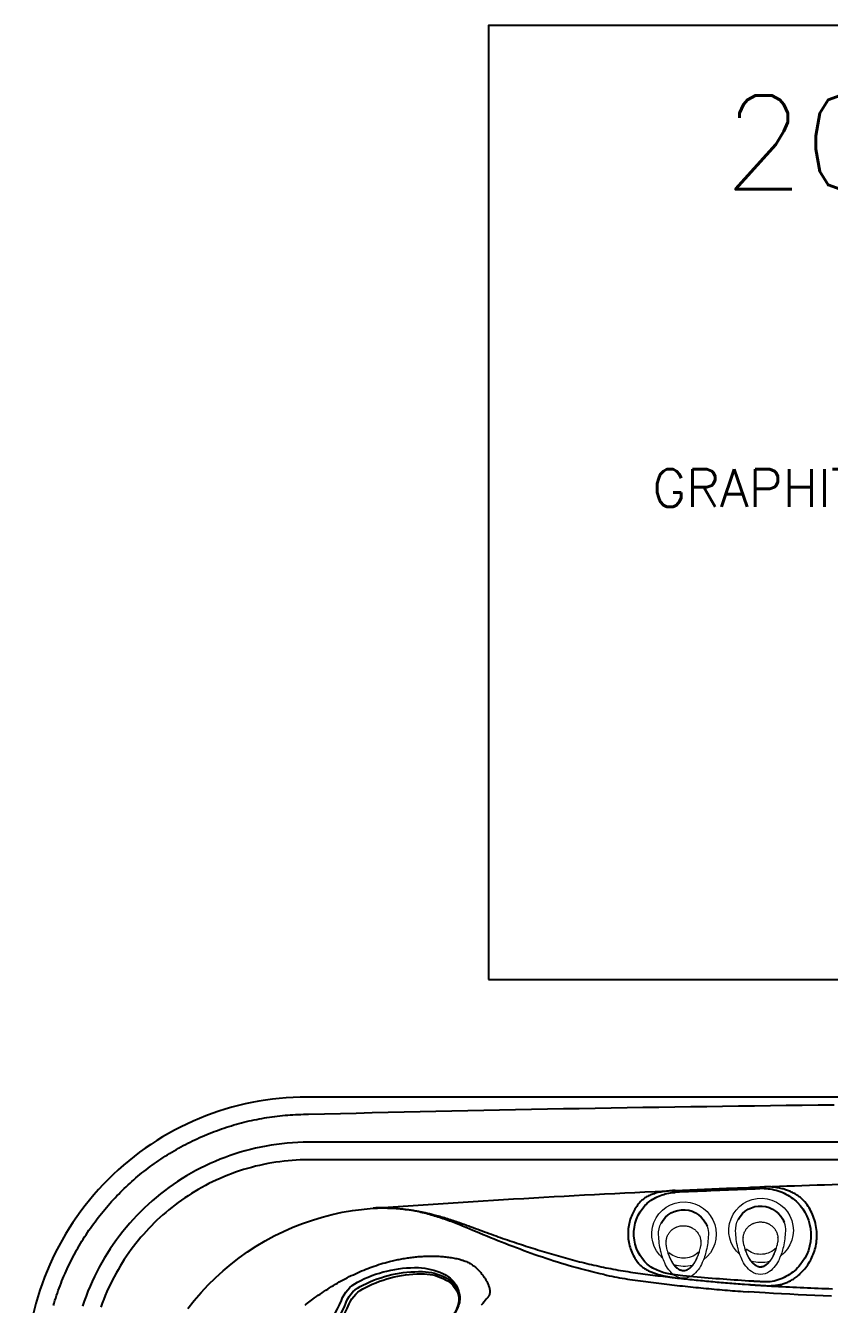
# Model space of a CAD drawing. Extents: x 403 to 503, y 484 to 637.
# Drawn here: x 403 to 437.3, y 582.9 to 637.4 of the extents above; entities that cross this region are included whole.
import ezdxf
from ezdxf.enums import TextEntityAlignment as Align

# ---------------------------------------------------------------- set-up
doc = ezdxf.new("R2010")
doc.units = 0
doc.header["$MEASUREMENT"] = 0
for name, color, linetype in [('1', 4, 'Continuous'), ('1_CYAN', 4, 'Continuous'), ('2', 2, 'Continuous'), ('DIM', 3, 'Continuous'), ('DOMESTIC', 7, 'Continuous'), ('SPA', 2, 'Continuous')]:
    doc.layers.add(name, color=color, linetype=linetype)
doc.styles.add('SIMPLEX', font='simplex')
doc.styles.get("Standard").update_dxf_attribs({"font": 'simplex.shx', "height": 20})

# ---------------------------------------------------------------- blocks, each defined once
blk = doc.blocks.new('air')
at = {"color": 4, "linetype": 'Continuous', "lineweight": 15}
for start, end in [(220.7492, 142.9494), (165.1969, 197.8132)]:
    blk.add_arc((0, 0), 1.375, start, end, dxfattribs=at)
at = {"layer": '1', "linetype": 'Continuous', "lineweight": 15}
blk.add_line((-1.521, -0.646), (-1.523, -0.644), dxfattribs=at)
at = {"layer": '1', "linetype": 'Continuous', "lineweight": 15, "flags": 128}
blk.add_lwpolyline([(-0.81, 0.621), (-0.905, 0.587), (-0.999, 0.549), (-1.092, 0.505), (-1.181, 0.456), (-1.267, 0.4), (-1.347, 0.337), (-1.405, 0.282), (-1.457, 0.221), (-1.487, 0.176), (-1.512, 0.128), (-1.531, 0.077), (-1.544, 0.02), (-1.546, -0.039), (-1.539, -0.097), (-1.522, -0.153), (-1.5, -0.203), (-1.472, -0.25), (-1.44, -0.294), (-1.381, -0.359), (-1.315, -0.416), (-1.244, -0.468), (-1.149, -0.525), (-1.05, -0.576), (-0.948, -0.619), (-0.844, -0.658)], dxfattribs=at)
at = {"layer": '1', "linetype": 'Continuous', "lineweight": 15}
for centre, radius, start, end in [((-0.734, -0.399), 1.272, 112.1545, 143.4931), ((-0.187, -1.448), 2.451, 102.0442, 114.7624), ((-0.148, 0), 0.873, 137.3551, 181.5716), ((0.104, -2.603), 3.642, 92.0665, 102.7282), ((0.021, 0.084), 0.954, 70.8918, 92.891), ((-1.223, -0.024), 0.655, 144.4276, 215.6266), ((-0.741, 0.343), 1.261, 216.4207, 247.5271), ((-0.141, -0.046), 0.88, 178.584, 220.1541), ((-0.154, 1.5), 2.557, 245.294, 257.3674), ((0.073, 2.388), 3.473, 256.4351, 268.374), ((0.016, -0.096), 0.988, 267.5789, 296.8901)]:
    blk.add_arc(centre, radius, start, end, dxfattribs=at)
at = {"layer": '1'}
for centre, radius, start, end in [((-0.802, 0.605), 0.0177, 309.977, 117.7542), ((-0.036, -0.025), 1.076, 297.6393, 69.9241), ((-0.836, -0.631), 0.028, 253.5221, 38.0725)]:
    blk.add_arc(centre, radius, start, end, dxfattribs=at)
at = {"layer": '1', "color": 3, "linetype": 'Continuous', "lineweight": 15}
for points, knots in [([(-0.605, -0.743), (-0.647, -0.733), (-0.729, -0.712), (-0.85, -0.673), (-0.969, -0.629), (-1.086, -0.577), (-1.185, -0.524), (-1.266, -0.473), (-1.331, -0.426), (-1.391, -0.373), (-1.446, -0.315), (-1.494, -0.251), (-1.526, -0.192), (-1.545, -0.142), (-1.556, -0.103), (-1.563, -0.064), (-1.566, -0.024), (-1.564, 0.016), (-1.557, 0.056), (-1.546, 0.094), (-1.527, 0.144), (-1.495, 0.202), (-1.446, 0.266), (-1.391, 0.324), (-1.33, 0.376), (-1.266, 0.423), (-1.185, 0.475), (-1.087, 0.528), (-0.971, 0.58), (-0.851, 0.625), (-0.73, 0.663), (-0.648, 0.684), (-0.607, 0.694)], [0, 0, 0, 0, 0.049918, 0.099848, 0.149772, 0.199708, 0.249758, 0.281163, 0.312549, 0.343847, 0.375097, 0.406409, 0.43777, 0.453463, 0.469146, 0.48481, 0.500452, 0.516071, 0.531676, 0.547279, 0.562891, 0.594116, 0.625338, 0.65655, 0.687781, 0.719016, 0.750242, 0.800203, 0.850202, 0.900166, 0.950083, 1, 1, 1, 1]), ([(-0.607, 0.694), (-0.587, 0.699), (-0.548, 0.707), (-0.508, 0.711), (-0.488, 0.713)], [0, 0, 0, 0, 0.499996, 1, 1, 1, 1]), ([(-0.432, 0.718), (-0.441, 0.717), (-0.46, 0.716), (-0.479, 0.714), (-0.488, 0.713)], [0, 0, 0, 0, 0.503897, 1, 1, 1, 1]), ([(-0.302, 0.718), (-0.325, 0.719), (-0.368, 0.721), (-0.411, 0.719), (-0.432, 0.718)], [0, 0, 0, 0, 0.515264, 1, 1, 1, 1]), ([(-0.029, 0.638), (-0.052, 0.649), (-0.097, 0.671), (-0.163, 0.693), (-0.225, 0.708), (-0.265, 0.714), (-0.284, 0.716)], [0, 0, 0, 0, 0.2871549, 0.5493861, 0.7868935, 1, 1, 1, 1]), ([(0.36, -0.024), (0.359, 0.002), (0.358, 0.054), (0.345, 0.133), (0.33, 0.192), (0.317, 0.232), (0.31, 0.252), (0.302, 0.272), (0.293, 0.293), (0.284, 0.313), (0.274, 0.333), (0.257, 0.365), (0.23, 0.407), (0.191, 0.46), (0.145, 0.511), (0.092, 0.559), (0.034, 0.602), (-0.008, 0.626), (-0.029, 0.638)], [0, 0, 0, 0, 0.095821, 0.193894, 0.294492, 0.320678, 0.347244, 0.374185, 0.401486, 0.429141, 0.457148, 0.485334, 0.563526, 0.642838, 0.730397, 0.819135, 0.909028, 1, 1, 1, 1]), ([(-0.031, -0.684), (-0.01, -0.672), (0.032, -0.65), (0.089, -0.608), (0.143, -0.56), (0.184, -0.515), (0.216, -0.474), (0.24, -0.44), (0.261, -0.405), (0.28, -0.37), (0.294, -0.339), (0.305, -0.314), (0.321, -0.272), (0.341, -0.206), (0.357, -0.114), (0.359, -0.054), (0.36, -0.024)], [0, 0, 0, 0, 0.089465, 0.177985, 0.265807, 0.356658, 0.40795, 0.458748, 0.509015, 0.558748, 0.607996, 0.633599, 0.659069, 0.775989, 0.88959, 1, 1, 1, 1]), ([(-0.469, -0.763), (-0.492, -0.761), (-0.538, -0.758), (-0.583, -0.748), (-0.605, -0.743)], [0, 0, 0, 0, 0.500007, 1, 1, 1, 1]), ([(-0.469, -0.763), (-0.458, -0.763), (-0.435, -0.765), (-0.412, -0.765), (-0.4, -0.765)], [0, 0, 0, 0, 0.497126, 1, 1, 1, 1]), ([(-0.283, -0.76), (-0.263, -0.758), (-0.223, -0.752), (-0.162, -0.737), (-0.096, -0.715), (-0.053, -0.695), (-0.031, -0.684)], [0, 0, 0, 0, 0.219659, 0.459288, 0.719297, 1, 1, 1, 1])]:
    blk.add_open_spline(points, degree=3, knots=knots, dxfattribs=at)
for points in [[(-0.302, 0.718), (-0.284, 0.716)], [(-0.4, -0.765), (-0.303, -0.762)]]:
    blk.add_open_spline(points, degree=1, dxfattribs=at)
at = {"layer": '1', "linetype": 'Continuous', "lineweight": 15}
blk.add_open_spline([(-0.283, -0.76), (-0.303, -0.762)], degree=1, dxfattribs=at)
blk = doc.blocks.new('Pillow07')
at = {"layer": '1_CYAN', "color": 4, "linetype": 'Continuous'}
blk.add_lwpolyline([(-2.358, -0.87, -0.006603), (-5.745, -0.616, -0.021924), (-6.178, -0.554, -0.081502), (-6.683, -0.382, -0.155149), (-7.057, -0.002, -0.083013), (-7.178, 0.3, -0.136326), (-7.125, 1.034, -0.096778), (-6.565, 1.944, -0.127397), (-4.291, 3.344, -0.186872), (-3.258, 3.28, 0.065625), (-1.71, 2.868, 0.071435), (1.71, 2.868, 0.065625), (3.258, 3.28, -0.186872), (4.291, 3.344, -0.127397), (6.565, 1.944, -0.096778), (7.125, 1.034, -0.136326), (7.178, 0.3, -0.083013), (7.057, -0.002, -0.155149), (6.683, -0.382, -0.081502), (6.178, -0.554, -0.021924), (5.745, -0.616, -0.006603), (2.358, -0.87, -0.02343)], format="xyb", close=True, dxfattribs=at)
at = {"layer": '1_CYAN', "color": 3, "linetype": 'Continuous'}
for points in [[(-7.051, -0.007, -0.035917), (-7.097, 0.106, -0.150356), (-7.089, 0.827, -0.114334), (-6.565, 1.702, -0.12673), (-4.367, 3.088, -0.194366), (-3.357, 3.079, 0.069606), (-1.71, 2.626, 0.073636), (1.71, 2.626, 0.069606), (3.357, 3.079, -0.194366), (4.367, 3.088, -0.12673), (6.565, 1.702, -0.114334), (7.089, 0.827, -0.150356), (7.097, 0.106, -0.034443), (7.053, -0.003)], [(-5.745, -0.616, -0.03429), (-6.274, -0.516, -0.087533), (-6.708, -0.327, -0.132713), (-6.986, -0.006, -0.179167), (-7.021, 0.761, -0.10283), (-6.565, 1.573, -0.130003), (-4.366, 2.938, -0.182201), (-3.385, 2.942, 0.065189), (-1.71, 2.497, 0.071467), (1.71, 2.497, 0.065189), (3.385, 2.942, -0.182201), (4.366, 2.938, -0.130003), (6.565, 1.573, -0.10283), (7.021, 0.761, -0.179167), (6.986, -0.006, -0.132713), (6.708, -0.327, -0.087533), (6.274, -0.516, -0.03429), (5.745, -0.616)], [(-0.014, 1.929, 0.082097), (-2.745, 1.506, 0.081749), (-3.889, 0.917, 0.10997), (-4.213, 0.537, 0.288824), (-4.2, 0.045, 0.128848), (-3.81, -0.311, 0.064282), (-3.023, -0.615, 0.029904), (-2.157, -0.782, 0.020061), (-1.104, -0.879, 0.013811), (0, -0.907, 0.013811), (1.104, -0.879, 0.020061), (2.157, -0.782, 0.029904), (3.023, -0.615, 0.064282), (3.81, -0.311, 0.128848), (4.2, 0.045, 0.288824), (4.213, 0.537, 0.10997), (3.889, 0.917, 0.081749), (2.745, 1.506, 0.082097), (0.014, 1.929)], [(0.011, 1.79, 0.069931), (-2.482, 1.457, 0.085576), (-3.783, 0.864, 0.092534), (-4.083, 0.559, 0.328712), (-4.083, 0.027, 0.110973), (-3.715, -0.285, 0.062647), (-2.923, -0.588, 0.030211), (-2.047, -0.756, 0.019896), (-1.004, -0.852, 0.013777), (0, -0.878, 0.013777), (1.004, -0.852, 0.019896), (2.047, -0.756, 0.030211), (2.923, -0.588, 0.062647), (3.715, -0.285, 0.110973), (4.083, 0.027, 0.328712), (4.083, 0.559, 0.092534), (3.783, 0.864, 0.085576), (2.482, 1.457, 0.069931), (-0.011, 1.79)], [(-0.673, -0.235, -0.282153), (-0.657, 0.213, -0.468167), (0.424, 0.365), (0.53, 0.464, 0.460953), (-0.64, 0.337, 0.238725), (-0.726, -0.14, 0.137161), (-0.575, -0.35, 0.261069), (-0.572, -0.35, 0.46986), (-0.572, -0.349, -0.265453), (-0.636, -0.154, -0.195188), (-0.504, 0.022, -0.314105), (0, 0), (0.103, 0.084, 0.355977), (-0.538, 0.084, 0.328478), (-0.641, -0.257, -0.416518), (-0.642, -0.26, -0.387302), (-0.648, -0.259, -0.279485), (-0.621, 0.078, -0.429748), (0.212, 0.176), (0.318, 0.268, 0.422176), (-0.607, 0.19, 0.293997), (-0.668, -0.234, -0.469659), (-0.669, -0.236, -0.320928), (-0.673, -0.236)], [(-0.103, -0.081, 0.285107), (0.492, -0.111, 0.365107), (0.641, 0.3, -0.389885), (0.642, 0.303, -0.434748), (0.648, 0.302, -0.361319), (0.536, -0.156, -0.307672), (-0.212, -0.163), (-0.318, -0.239, 0.290786), (0.528, -0.239, 0.371252), (0.668, 0.272, -0.388988), (0.669, 0.275, -0.244043), (0.673, 0.274, -0.383995), (0.537, -0.307, -0.280367), (-0.424, -0.313), (-0.53, -0.383, 0.237756), (0.409, -0.447, 0.379998), (0.74, 0.108, 0.130298), (0.575, 0.42, 0.419454), (0.572, 0.419, 0.370938), (0.572, 0.418, -0.227085), (0.632, 0.16, -0.183703), (0.51, -0.012, -0.310404), (0, 0), (-0.106, -0.083)]]:
    blk.add_lwpolyline(points, format="xyb", dxfattribs=at)
blk = doc.blocks.new('2010GRANDEE')
at = {"layer": 'SPA', "color": 3, "linetype": 'Continuous'}
blk.add_line((88.054, 89.185), (12.058, 89.185), dxfattribs=at)
at = {"layer": 'SPA', "color": 4}
blk.add_lwpolyline([(12, 0), (88.112, 0, 0.414214), (100.112, 12), (100.112, 79.111, 0.414214), (88.112, 91.111), (12, 91.111, 0.414214), (0, 79.111), (0, 12, 0.414214)], format="xyb", close=True, dxfattribs=at)
at = {"layer": 'SPA', "color": 3, "linetype": 'Continuous'}
for points in [[(12.06, 90.38), (12.739, 90.397), (13.418, 90.414), (14.096, 90.43), (14.775, 90.447), (15.453, 90.462), (16.132, 90.478), (16.811, 90.493), (17.489, 90.508), (18.168, 90.522), (18.846, 90.537), (19.525, 90.551), (20.204, 90.564), (20.882, 90.578), (21.561, 90.591), (22.24, 90.603), (22.918, 90.616), (23.597, 90.628), (24.276, 90.64), (24.954, 90.651), (25.633, 90.662), (26.312, 90.673), (26.99, 90.684), (27.669, 90.694), (28.348, 90.704), (29.027, 90.714), (29.705, 90.723), (30.384, 90.732), (31.063, 90.741), (31.741, 90.749), (32.42, 90.758), (33.099, 90.765), (33.778, 90.773), (34.457, 90.78)], [(1.189, 82.228), (1.22, 82.334), (1.253, 82.44), (1.287, 82.546), (1.322, 82.652), (1.358, 82.757), (1.394, 82.862), (1.432, 82.967), (1.471, 83.071), (1.511, 83.175), (1.552, 83.278), (1.594, 83.381), (1.637, 83.484), (1.681, 83.586), (1.726, 83.688), (1.772, 83.789), (1.819, 83.89), (1.867, 83.99), (1.916, 84.09), (1.966, 84.189), (2.017, 84.288), (2.069, 84.386), (2.122, 84.484), (2.176, 84.581), (2.23, 84.678), (2.286, 84.774), (2.343, 84.87), (2.4, 84.965), (2.459, 85.06), (2.518, 85.154), (2.579, 85.247), (2.64, 85.34), (2.702, 85.432), (2.765, 85.524), (2.829, 85.615), (2.894, 85.705), (2.96, 85.795), (3.027, 85.884), (3.094, 85.972), (3.162, 86.06), (3.232, 86.147), (3.302, 86.233), (3.373, 86.319), (3.444, 86.404), (3.517, 86.488), (3.59, 86.571), (3.665, 86.654), (3.74, 86.736), (3.816, 86.818), (3.892, 86.898), (3.97, 86.978), (4.048, 87.057), (4.127, 87.136), (4.207, 87.213), (4.288, 87.29), (4.369, 87.366), (4.451, 87.441), (4.534, 87.516), (4.617, 87.589), (4.702, 87.662), (4.786, 87.734), (4.872, 87.805), (4.959, 87.875), (5.046, 87.944), (5.133, 88.013), (5.222, 88.081), (5.311, 88.147), (5.401, 88.213), (5.491, 88.278), (5.582, 88.342), (5.674, 88.405), (5.766, 88.468), (5.858, 88.529), (5.952, 88.589), (6.046, 88.649), (6.14, 88.708), (6.235, 88.765), (6.331, 88.822), (6.427, 88.878), (6.524, 88.932), (6.621, 88.986), (6.719, 89.039), (6.817, 89.091), (6.916, 89.142), (7.016, 89.192), (7.115, 89.241), (7.216, 89.289), (7.317, 89.336), (7.418, 89.383), (7.52, 89.428), (7.622, 89.472), (7.725, 89.515), (7.828, 89.557), (7.931, 89.598), (8.035, 89.638), (8.139, 89.677), (8.244, 89.715), (8.349, 89.752), (8.454, 89.788), (8.559, 89.823), (8.665, 89.857), (8.772, 89.889), (8.878, 89.921), (8.985, 89.952), (9.093, 89.982), (9.2, 90.01), (9.308, 90.038), (9.416, 90.064), (9.524, 90.09), (9.633, 90.114), (9.742, 90.137), (9.851, 90.16), (9.96, 90.181), (10.069, 90.201), (10.179, 90.22), (10.288, 90.238), (10.398, 90.254), (10.508, 90.27), (10.618, 90.285), (10.729, 90.298), (10.839, 90.311), (10.95, 90.322), (11.061, 90.333), (11.172, 90.342), (11.283, 90.35), (11.394, 90.357), (11.505, 90.363), (11.616, 90.368), (11.727, 90.372), (11.838, 90.375), (12.06, 90.38)], [(12.058, 89.185), (11.83, 89.183), (11.602, 89.175), (11.375, 89.162), (11.148, 89.144), (10.921, 89.122), (10.696, 89.093), (10.471, 89.06), (10.247, 89.022), (10.025, 88.979), (9.803, 88.931), (9.582, 88.878), (9.363, 88.821), (9.145, 88.758), (8.928, 88.69), (8.713, 88.618), (8.5, 88.54), (8.288, 88.458), (8.078, 88.371), (7.87, 88.279), (7.663, 88.183), (7.459, 88.082), (7.258, 87.976), (7.059, 87.866), (6.862, 87.752), (6.669, 87.634), (6.478, 87.511), (6.291, 87.384), (6.106, 87.253), (5.925, 87.118), (5.746, 86.98), (5.571, 86.837), (5.399, 86.69), (5.23, 86.539), (5.064, 86.385), (4.902, 86.227), (4.744, 86.065), (4.589, 85.9), (4.437, 85.731), (4.29, 85.559), (4.146, 85.383), (4.006, 85.204), (3.87, 85.021), (3.737, 84.835), (3.609, 84.647), (3.486, 84.455), (3.367, 84.261), (3.252, 84.065), (3.142, 83.866), (3.036, 83.665), (2.935, 83.461), (2.838, 83.255), (2.746, 83.047), (2.659, 82.837), (2.576, 82.625), (2.499, 82.412), (2.426, 82.196)], [(12.056, 88.435), (11.883, 88.434), (11.709, 88.43), (11.535, 88.422), (11.361, 88.411), (11.188, 88.396), (11.014, 88.378), (10.841, 88.356), (10.668, 88.332), (10.494, 88.304), (10.32, 88.273), (10.146, 88.238), (9.973, 88.201), (9.8, 88.16), (9.627, 88.115), (9.455, 88.068), (9.284, 88.017), (9.115, 87.962), (8.946, 87.905), (8.779, 87.844), (8.614, 87.781), (8.45, 87.715), (8.288, 87.645), (8.129, 87.573), (7.971, 87.499), (7.815, 87.421), (7.662, 87.341), (7.51, 87.259), (7.36, 87.174), (7.212, 87.087), (7.067, 86.997), (6.923, 86.905), (6.781, 86.811), (6.642, 86.714), (6.504, 86.615), (6.369, 86.514), (6.235, 86.41), (6.104, 86.305), (5.975, 86.197), (5.848, 86.087), (5.724, 85.975), (5.601, 85.861), (5.481, 85.745), (5.363, 85.627), (5.247, 85.507), (5.133, 85.385), (5.022, 85.261), (4.913, 85.135), (4.806, 85.007), (4.701, 84.876), (4.599, 84.744), (4.498, 84.609), (4.4, 84.473), (4.303, 84.334), (4.209, 84.193), (4.117, 84.049), (4.028, 83.904), (3.94, 83.755), (3.854, 83.605), (3.771, 83.452), (3.691, 83.297), (3.613, 83.14), (3.538, 82.981), (3.465, 82.821), (3.396, 82.658), (3.329, 82.494), (3.266, 82.329), (3.205, 82.162)], [(36.376, 88.435), (33.336, 88.435), (30.296, 88.435), (27.256, 88.435), (24.216, 88.435), (21.176, 88.435), (18.136, 88.435), (12.056, 88.435)], [(31.478, 87.207), (31.289, 87.199), (31.1, 87.192), (30.91, 87.185), (30.721, 87.177), (30.531, 87.17), (30.342, 87.162), (30.153, 87.155), (29.963, 87.147), (29.774, 87.139), (29.585, 87.131), (29.395, 87.123), (29.206, 87.115), (29.017, 87.107), (28.827, 87.099), (28.638, 87.091), (28.449, 87.082), (28.259, 87.074), (28.07, 87.066), (27.691, 87.048)], [(31.478, 87.207), (31.564, 87.207), (31.649, 87.203), (31.735, 87.195), (31.821, 87.181), (31.906, 87.164), (31.992, 87.142), (32.076, 87.117), (32.16, 87.087), (32.242, 87.054), (32.324, 87.017), (32.403, 86.977), (32.481, 86.933), (32.557, 86.887), (32.631, 86.837), (32.703, 86.785), (32.771, 86.729), (32.837, 86.672), (32.9, 86.612), (33.015, 86.485)], [(33.208, 86.645), (33.183, 86.674), (33.157, 86.703), (33.13, 86.731), (33.101, 86.759), (33.072, 86.786), (33.042, 86.812), (33.011, 86.838), (32.979, 86.863), (32.946, 86.888), (32.912, 86.912), (32.877, 86.935), (32.841, 86.958), (32.804, 86.98), (32.766, 87.001), (32.727, 87.022), (32.687, 87.042), (32.646, 87.062), (32.604, 87.081), (32.562, 87.099), (32.518, 87.116), (32.473, 87.133), (32.427, 87.149), (32.381, 87.164), (32.334, 87.179), (32.286, 87.193), (32.237, 87.205), (32.187, 87.218), (32.136, 87.229), (32.085, 87.239), (32.033, 87.248), (31.979, 87.257), (31.925, 87.264), (31.871, 87.271), (31.816, 87.276), (31.761, 87.281), (31.705, 87.284), (31.65, 87.286), (31.596, 87.287), (31.488, 87.286)], [(26.213, 86.656), (26.169, 86.607), (26.126, 86.556), (26.085, 86.504), (26.046, 86.451), (26.008, 86.396), (25.972, 86.339), (25.938, 86.281), (25.905, 86.222), (25.875, 86.161), (25.846, 86.1), (25.819, 86.037), (25.795, 85.973), (25.772, 85.908), (25.752, 85.841), (25.734, 85.774), (25.718, 85.706), (25.705, 85.637), (25.694, 85.568), (25.685, 85.498), (25.679, 85.427), (25.676, 85.356), (25.674, 85.285), (25.676, 85.213), (25.68, 85.14), (25.687, 85.068), (25.696, 84.995), (25.708, 84.923), (25.723, 84.85), (25.74, 84.778), (25.761, 84.707), (25.783, 84.637), (25.808, 84.569), (25.835, 84.502), (25.865, 84.435), (25.897, 84.371), (25.931, 84.307), (25.967, 84.245), (26.006, 84.185), (26.089, 84.068)], [(27.691, 87.128), (27.629, 87.125), (27.567, 87.122), (27.504, 87.118), (27.442, 87.113), (27.379, 87.107), (27.317, 87.1), (27.254, 87.093), (27.192, 87.084), (27.13, 87.075), (27.069, 87.064), (27.008, 87.052), (26.949, 87.039), (26.892, 87.025), (26.837, 87.009), (26.784, 86.993), (26.733, 86.977), (26.684, 86.959), (26.638, 86.94), (26.593, 86.921), (26.55, 86.9), (26.508, 86.879), (26.469, 86.857), (26.431, 86.835), (26.396, 86.811), (26.361, 86.787), (26.329, 86.762), (26.297, 86.737), (26.268, 86.71), (26.213, 86.656)], [(26.396, 86.485), (26.445, 86.536), (26.497, 86.584), (26.552, 86.63), (26.609, 86.674), (26.667, 86.716), (26.728, 86.755), (26.791, 86.792), (26.855, 86.826), (26.92, 86.858), (26.987, 86.888), (27.055, 86.915), (27.124, 86.94), (27.194, 86.962), (27.264, 86.982), (27.335, 87), (27.407, 87.015), (27.478, 87.027), (27.549, 87.037), (27.691, 87.048)], [(33.208, 83.796), (33.251, 83.85), (33.293, 83.906), (33.334, 83.963), (33.373, 84.022), (33.41, 84.083), (33.445, 84.145), (33.479, 84.208), (33.51, 84.273), (33.54, 84.339), (33.568, 84.407), (33.594, 84.475), (33.617, 84.546), (33.638, 84.617), (33.658, 84.69), (33.674, 84.764), (33.689, 84.839), (33.701, 84.915), (33.71, 84.992), (33.717, 85.069), (33.721, 85.148), (33.722, 85.228), (33.72, 85.308), (33.715, 85.389), (33.708, 85.471), (33.697, 85.553), (33.683, 85.636), (33.666, 85.717), (33.646, 85.797), (33.623, 85.875), (33.598, 85.953), (33.57, 86.029), (33.539, 86.103), (33.506, 86.177), (33.471, 86.249), (33.433, 86.319), (33.392, 86.387), (33.349, 86.454), (33.304, 86.52), (33.208, 86.645)], [(15.48, 86.363), (15.447, 86.367), (15.413, 86.372), (15.38, 86.375), (15.346, 86.378), (15.313, 86.381), (15.279, 86.383), (15.245, 86.385), (15.212, 86.386), (15.178, 86.387), (15.144, 86.388), (15.11, 86.388), (15.077, 86.388), (15.043, 86.387), (15.009, 86.386), (14.976, 86.385), (14.942, 86.384), (14.908, 86.382), (14.874, 86.38), (14.807, 86.376)], [(14.807, 86.376), (14.856, 86.378), (14.905, 86.38), (14.954, 86.382), (15.003, 86.383), (15.052, 86.384), (15.101, 86.385), (15.15, 86.385), (15.199, 86.386), (15.248, 86.386), (15.297, 86.385), (15.346, 86.385), (15.395, 86.384), (15.444, 86.383), (15.493, 86.381), (15.542, 86.38), (15.591, 86.378), (15.64, 86.375), (15.689, 86.373), (15.738, 86.37), (15.787, 86.367), (15.836, 86.363), (15.884, 86.359), (15.933, 86.355), (15.982, 86.351), (16.03, 86.346), (16.079, 86.341), (16.127, 86.336), (16.175, 86.331), (16.224, 86.325), (16.272, 86.319), (16.32, 86.313), (16.368, 86.306), (16.416, 86.299), (16.464, 86.292), (16.512, 86.284), (16.56, 86.277), (16.607, 86.269), (16.655, 86.261), (16.702, 86.252), (16.75, 86.244), (16.797, 86.235), (16.844, 86.225), (16.892, 86.216), (16.939, 86.206), (16.985, 86.196), (17.032, 86.186), (17.079, 86.176), (17.126, 86.165), (17.172, 86.154), (17.218, 86.143), (17.265, 86.132), (17.311, 86.121), (17.357, 86.109), (17.449, 86.085)], [(19.037, 85.444), (18.968, 85.473), (18.9, 85.502), (18.832, 85.53), (18.763, 85.559), (18.695, 85.587), (18.626, 85.615), (18.557, 85.642), (18.488, 85.67), (18.419, 85.697), (18.349, 85.724), (18.28, 85.75), (18.21, 85.776), (18.14, 85.802), (18.07, 85.828), (18, 85.853), (17.929, 85.878), (17.859, 85.902), (17.788, 85.926), (17.717, 85.95), (17.646, 85.973), (17.574, 85.996), (17.503, 86.018), (17.431, 86.04), (17.359, 86.062), (17.287, 86.083), (17.214, 86.103), (17.142, 86.123), (17.069, 86.142), (16.996, 86.161), (16.922, 86.179), (16.849, 86.196), (16.775, 86.213), (16.701, 86.229), (16.627, 86.245), (16.552, 86.26), (16.478, 86.274), (16.403, 86.287), (16.328, 86.3), (16.174, 86.309)], [(17.449, 86.085), (17.515, 86.067), (17.582, 86.049), (17.648, 86.03), (17.715, 86.011), (17.781, 85.991), (17.847, 85.972), (17.913, 85.952), (17.978, 85.931), (18.044, 85.911), (18.11, 85.89), (18.175, 85.868), (18.24, 85.847), (18.305, 85.825), (18.37, 85.803), (18.435, 85.781), (18.499, 85.759), (18.564, 85.736), (18.628, 85.713), (18.693, 85.69), (18.757, 85.667), (18.821, 85.644), (18.885, 85.62), (18.949, 85.596), (19.076, 85.548)], [(26.396, 84.091), (26.291, 84.215), (26.195, 84.353), (26.11, 84.503), (26.039, 84.665), (25.984, 84.836), (25.946, 85.014), (25.927, 85.196), (25.927, 85.38), (25.946, 85.563), (25.984, 85.741), (26.039, 85.912), (26.11, 86.074), (26.195, 86.224), (26.396, 86.485)], [(33.015, 86.485), (33.119, 86.349), (33.213, 86.2), (33.295, 86.039), (33.363, 85.869), (33.415, 85.69), (33.451, 85.505), (33.47, 85.316), (33.47, 85.125), (33.451, 84.936), (33.415, 84.751), (33.363, 84.572), (33.295, 84.401), (33.213, 84.241), (33.015, 83.956)], [(19.076, 85.548), (19.173, 85.512), (19.27, 85.476), (19.367, 85.44), (19.465, 85.404), (19.562, 85.368), (19.659, 85.333), (19.757, 85.298), (19.854, 85.263), (19.952, 85.228), (20.049, 85.193), (20.147, 85.159), (20.245, 85.125), (20.342, 85.091), (20.44, 85.057), (20.538, 85.024), (20.636, 84.99), (20.734, 84.957), (20.833, 84.925), (20.931, 84.892), (21.029, 84.86), (21.128, 84.827), (21.226, 84.795), (21.325, 84.764), (21.423, 84.732), (21.522, 84.701), (21.621, 84.67), (21.72, 84.639), (21.819, 84.608), (21.918, 84.578), (22.017, 84.548), (22.116, 84.518), (22.215, 84.488), (22.314, 84.458), (22.413, 84.429), (22.513, 84.4), (22.612, 84.371), (22.712, 84.342), (22.811, 84.314), (22.911, 84.286), (23.011, 84.258), (23.11, 84.23), (23.21, 84.202), (23.31, 84.175), (23.41, 84.148), (23.511, 84.122), (23.611, 84.096), (23.712, 84.07), (23.814, 84.045), (23.915, 84.021), (24.017, 83.997), (24.119, 83.973), (24.221, 83.95), (24.323, 83.927), (24.426, 83.904), (24.529, 83.883), (24.632, 83.861), (24.735, 83.84), (24.839, 83.82), (24.942, 83.8), (25.046, 83.78), (25.15, 83.761), (25.255, 83.742), (25.359, 83.724), (25.464, 83.707), (25.569, 83.689), (25.673, 83.673), (25.779, 83.656), (25.884, 83.641), (25.989, 83.625), (26.095, 83.61), (26.201, 83.596), (26.306, 83.582), (26.412, 83.568), (26.518, 83.554), (26.624, 83.54), (26.73, 83.527), (26.835, 83.513), (26.941, 83.5), (27.047, 83.487), (27.153, 83.474), (27.259, 83.461), (27.365, 83.448), (27.471, 83.436), (27.683, 83.411)], [(24.655, 83.544), (24.487, 83.581), (24.32, 83.62), (24.153, 83.66), (23.986, 83.701), (23.82, 83.743), (23.655, 83.787), (23.49, 83.832), (23.326, 83.878), (23.162, 83.925), (22.999, 83.973), (22.836, 84.022), (22.674, 84.072), (22.512, 84.123), (22.35, 84.176), (22.189, 84.229), (22.029, 84.283), (21.869, 84.337), (21.709, 84.393), (21.55, 84.45), (21.391, 84.507), (21.233, 84.565), (21.074, 84.624), (20.916, 84.683), (20.759, 84.744), (20.601, 84.805), (20.444, 84.866), (20.287, 84.928), (20.13, 84.991), (19.974, 85.054), (19.817, 85.118), (19.661, 85.182), (19.505, 85.247), (19.349, 85.313), (19.037, 85.444)], [(12.24, 82.495), (12.318, 82.552), (12.396, 82.608), (12.475, 82.664), (12.554, 82.719), (12.634, 82.773), (12.714, 82.827), (12.794, 82.88), (12.875, 82.932), (12.957, 82.983), (13.039, 83.034), (13.121, 83.085), (13.204, 83.134), (13.287, 83.183), (13.371, 83.231), (13.455, 83.278), (13.54, 83.324), (13.625, 83.369), (13.71, 83.414), (13.796, 83.458), (13.883, 83.501), (13.969, 83.543), (14.057, 83.584), (14.144, 83.624), (14.232, 83.663), (14.321, 83.701), (14.41, 83.738), (14.499, 83.774), (14.589, 83.81), (14.679, 83.844), (14.77, 83.877), (14.861, 83.909), (14.952, 83.94), (15.043, 83.97), (15.135, 83.999), (15.228, 84.027), (15.32, 84.053), (15.413, 84.079), (15.507, 84.103), (15.694, 84.147)], [(15.694, 84.147), (15.751, 84.16), (15.809, 84.172), (15.866, 84.184), (15.924, 84.196), (15.982, 84.207), (16.039, 84.218), (16.097, 84.228), (16.155, 84.238), (16.213, 84.247), (16.271, 84.256), (16.329, 84.264), (16.387, 84.272), (16.446, 84.28), (16.504, 84.287), (16.562, 84.294), (16.621, 84.3), (16.679, 84.306), (16.738, 84.311), (16.796, 84.316), (16.855, 84.32), (16.914, 84.324), (16.972, 84.327), (17.031, 84.33), (17.09, 84.332), (17.149, 84.333), (17.207, 84.334), (17.266, 84.335), (17.325, 84.335), (17.383, 84.334), (17.442, 84.333), (17.501, 84.331), (17.56, 84.329), (17.618, 84.326), (17.677, 84.322), (17.736, 84.318), (17.794, 84.313), (17.853, 84.308), (17.911, 84.301), (17.97, 84.294), (18.028, 84.287), (18.086, 84.278), (18.144, 84.269), (18.202, 84.259), (18.26, 84.249), (18.318, 84.237), (18.375, 84.225), (18.432, 84.212), (18.489, 84.198), (18.603, 84.167)], [(18.603, 84.167), (18.612, 84.164), (18.632, 84.158), (18.661, 84.149), (18.697, 84.137), (18.739, 84.121), (18.785, 84.102), (18.829, 84.081), (18.872, 84.06), (18.913, 84.038), (18.954, 84.014), (18.993, 83.99), (19.03, 83.965), (19.067, 83.939), (19.102, 83.913), (19.136, 83.887), (19.168, 83.86), (19.2, 83.833), (19.23, 83.805), (19.259, 83.778), (19.287, 83.75), (19.315, 83.721), (19.342, 83.692), (19.369, 83.662), (19.395, 83.632), (19.421, 83.601), (19.446, 83.569), (19.471, 83.537), (19.494, 83.505), (19.517, 83.473), (19.539, 83.441), (19.561, 83.408), (19.581, 83.376), (19.6, 83.345), (19.619, 83.313), (19.636, 83.282), (19.653, 83.25), (19.669, 83.22), (19.684, 83.189), (19.698, 83.159), (19.711, 83.13), (19.722, 83.101), (19.733, 83.073), (19.743, 83.045), (19.752, 83.018), (19.76, 82.992), (19.767, 82.966), (19.772, 82.941), (19.777, 82.916), (19.781, 82.892), (19.783, 82.868), (19.785, 82.845), (19.785, 82.822), (19.784, 82.8), (19.783, 82.778), (19.78, 82.757), (19.776, 82.736), (19.771, 82.716), (19.765, 82.696), (19.758, 82.676), (19.75, 82.657), (19.741, 82.639), (19.732, 82.621), (19.722, 82.606), (19.713, 82.592), (19.704, 82.579), (19.695, 82.569), (19.688, 82.56), (19.682, 82.553), (19.675, 82.545)], [(26.089, 84.068), (26.112, 84.038), (26.137, 84.01), (26.163, 83.982), (26.191, 83.955), (26.219, 83.929), (26.248, 83.903), (26.279, 83.879), (26.31, 83.855), (26.342, 83.832), (26.375, 83.81), (26.409, 83.789), (26.443, 83.768), (26.478, 83.749), (26.514, 83.73), (26.55, 83.711), (26.586, 83.694), (26.623, 83.677), (26.66, 83.66), (26.698, 83.645), (26.735, 83.63), (26.773, 83.615), (26.811, 83.602), (26.849, 83.589), (26.888, 83.576), (26.926, 83.564), (26.965, 83.552), (27.004, 83.541), (27.044, 83.53), (27.124, 83.51)], [(27.691, 83.529), (27.621, 83.538), (27.55, 83.548), (27.479, 83.56), (27.407, 83.574), (27.336, 83.59), (27.265, 83.607), (27.195, 83.627), (27.125, 83.649), (27.056, 83.673), (26.988, 83.7), (26.921, 83.728), (26.855, 83.759), (26.791, 83.792), (26.728, 83.827), (26.668, 83.865), (26.609, 83.905), (26.552, 83.948), (26.497, 83.993), (26.396, 84.091)], [(33.015, 83.956), (32.959, 83.891), (32.9, 83.829), (32.837, 83.769), (32.771, 83.711), (32.702, 83.655), (32.631, 83.602), (32.557, 83.552), (32.481, 83.505), (32.403, 83.461), (32.324, 83.421), (32.242, 83.384), (32.16, 83.35), (32.076, 83.32), (31.992, 83.295), (31.906, 83.273), (31.821, 83.256), (31.735, 83.243), (31.649, 83.235), (31.478, 83.234)], [(24.655, 83.544), (24.764, 83.521), (24.874, 83.498), (24.983, 83.476), (25.093, 83.454), (25.203, 83.434), (25.313, 83.413), (25.424, 83.394), (25.535, 83.375), (25.646, 83.357), (25.757, 83.339), (25.868, 83.323), (25.98, 83.306), (26.092, 83.291), (26.203, 83.276), (26.315, 83.261), (26.427, 83.247), (26.539, 83.232), (26.651, 83.218), (26.764, 83.204), (26.876, 83.19), (26.988, 83.177), (27.1, 83.163), (27.212, 83.15), (27.324, 83.137), (27.436, 83.124), (27.548, 83.111), (27.661, 83.098), (27.773, 83.086), (27.885, 83.073), (27.998, 83.061), (28.11, 83.049), (28.222, 83.037), (28.334, 83.026), (28.447, 83.014), (28.559, 83.003), (28.672, 82.992), (28.784, 82.981), (28.897, 82.97), (29.009, 82.959), (29.121, 82.948), (29.234, 82.938), (29.346, 82.928), (29.459, 82.918), (29.572, 82.908), (29.684, 82.898), (29.797, 82.889), (29.909, 82.879), (30.022, 82.87), (30.134, 82.861), (30.247, 82.852), (30.36, 82.844), (30.472, 82.835), (30.585, 82.827), (30.811, 82.81)], [(27.124, 83.51), (27.15, 83.504), (27.175, 83.498), (27.201, 83.492), (27.228, 83.486), (27.254, 83.48), (27.281, 83.475), (27.308, 83.469), (27.336, 83.464), (27.364, 83.459), (27.392, 83.454), (27.42, 83.449), (27.448, 83.444), (27.477, 83.44), (27.506, 83.435), (27.535, 83.431), (27.564, 83.427), (27.594, 83.423), (27.623, 83.419), (27.683, 83.411)], [(30.819, 83.271), (30.663, 83.281), (30.506, 83.291), (30.349, 83.302), (30.193, 83.312), (30.036, 83.323), (29.88, 83.335), (29.723, 83.346), (29.567, 83.359), (29.41, 83.371), (29.254, 83.384), (29.097, 83.397), (28.941, 83.41), (28.785, 83.424), (28.628, 83.438), (28.472, 83.452), (28.316, 83.467), (28.16, 83.482), (28.004, 83.498), (27.691, 83.529)], [(27.691, 83.411), (27.78, 83.4), (27.869, 83.391), (27.958, 83.381), (28.047, 83.371), (28.136, 83.361), (28.225, 83.352), (28.314, 83.342), (28.403, 83.333), (28.492, 83.324), (28.581, 83.315), (28.67, 83.306), (28.759, 83.297), (28.848, 83.288), (28.937, 83.279), (29.026, 83.271), (29.115, 83.262), (29.205, 83.254), (29.294, 83.246), (29.383, 83.238), (29.472, 83.23), (29.561, 83.222), (29.65, 83.214), (29.74, 83.206), (29.829, 83.199), (29.918, 83.191), (30.007, 83.184), (30.096, 83.177), (30.186, 83.17), (30.275, 83.163), (30.364, 83.156), (30.453, 83.149), (30.543, 83.142), (30.632, 83.136), (30.811, 83.123)], [(31.478, 83.079), (31.532, 83.076), (31.585, 83.074), (31.637, 83.073), (31.688, 83.073), (31.739, 83.074), (31.788, 83.076), (31.837, 83.078), (31.885, 83.082), (31.932, 83.086), (31.978, 83.092), (32.024, 83.098), (32.068, 83.105), (32.111, 83.113), (32.154, 83.121), (32.195, 83.131), (32.237, 83.141), (32.278, 83.153), (32.319, 83.165), (32.36, 83.179), (32.401, 83.193), (32.442, 83.209), (32.482, 83.226), (32.523, 83.245), (32.563, 83.264), (32.603, 83.285), (32.643, 83.307), (32.683, 83.331), (32.723, 83.356), (32.762, 83.382), (32.802, 83.41), (32.842, 83.44), (32.882, 83.471), (32.922, 83.505), (32.963, 83.54), (33.003, 83.577), (33.044, 83.617), (33.085, 83.658), (33.126, 83.702), (33.208, 83.796)], [(30.811, 83.123), (30.844, 83.121), (30.877, 83.118), (30.911, 83.116), (30.944, 83.114), (30.977, 83.111), (31.011, 83.109), (31.044, 83.107), (31.078, 83.105), (31.111, 83.102), (31.144, 83.1), (31.178, 83.098), (31.211, 83.096), (31.245, 83.094), (31.278, 83.091), (31.311, 83.089), (31.345, 83.087), (31.378, 83.085), (31.412, 83.083), (31.478, 83.079)], [(31.478, 83.234), (31.445, 83.236), (31.412, 83.238), (31.379, 83.239), (31.347, 83.241), (31.314, 83.243), (31.281, 83.245), (31.248, 83.247), (31.215, 83.248), (31.182, 83.25), (31.149, 83.252), (31.116, 83.254), (31.083, 83.256), (31.05, 83.258), (31.017, 83.26), (30.984, 83.262), (30.951, 83.264), (30.918, 83.266), (30.885, 83.267), (30.819, 83.271)], [(31.478, 83.079), (31.631, 83.07), (31.785, 83.06), (31.938, 83.052), (32.091, 83.043), (32.244, 83.035), (32.397, 83.027), (32.551, 83.019), (32.704, 83.012), (32.857, 83.005), (33.01, 82.998), (33.164, 82.991), (33.317, 82.984), (33.471, 82.978), (33.624, 82.972), (33.778, 82.966), (33.931, 82.96), (34.085, 82.955), (34.238, 82.949), (34.392, 82.944)], [(19.675, 82.545), (19.636, 82.496), (19.592, 82.441), (19.541, 82.382), (19.485, 82.318), (19.423, 82.25)], [(11.911, 82.248), (11.965, 82.29), (12.02, 82.331), (12.075, 82.373), (12.13, 82.414), (12.24, 82.495)], [(34.343, 82.633), (33.989, 82.646), (33.636, 82.659), (33.282, 82.673), (32.928, 82.689), (32.575, 82.706), (32.222, 82.724), (31.869, 82.743), (31.516, 82.764), (30.811, 82.81)]]:
    blk.add_lwpolyline(points, dxfattribs=at)
at = {"layer": 'SPA', "color": 2, "linetype": 'Continuous'}
for points in [[(27.691, 87.128), (27.847, 87.135), (28.003, 87.142), (28.159, 87.149), (28.315, 87.156), (28.471, 87.163), (28.627, 87.17), (28.783, 87.177), (28.939, 87.183), (29.095, 87.19), (29.251, 87.197), (29.407, 87.203), (29.563, 87.21), (29.719, 87.216), (29.875, 87.222), (30.031, 87.229), (30.187, 87.235), (30.343, 87.241), (30.499, 87.248), (30.811, 87.26)], [(30.811, 87.26), (30.844, 87.261), (30.877, 87.262), (30.911, 87.264), (30.944, 87.265), (30.977, 87.266), (31.011, 87.268), (31.044, 87.269), (31.078, 87.27), (31.111, 87.271), (31.144, 87.273), (31.178, 87.274), (31.211, 87.275), (31.245, 87.276), (31.278, 87.278), (31.311, 87.279), (31.345, 87.28), (31.378, 87.282), (31.412, 87.283), (31.478, 87.285)], [(31.488, 87.286), (31.808, 87.298), (32.128, 87.309), (32.448, 87.321), (32.768, 87.332), (33.088, 87.343), (33.409, 87.354), (33.729, 87.365), (34.049, 87.375), (34.369, 87.385), (34.689, 87.396), (35.009, 87.405), (35.329, 87.415), (35.649, 87.424), (35.969, 87.434), (36.289, 87.443), (36.609, 87.452), (36.93, 87.46), (37.25, 87.469), (37.89, 87.485)], [(14.807, 86.376), (15.02, 86.391), (15.234, 86.406), (15.447, 86.421), (15.661, 86.436), (15.874, 86.451), (16.087, 86.466), (16.301, 86.481), (16.514, 86.495), (16.728, 86.51), (16.941, 86.524), (17.155, 86.538), (17.368, 86.553), (17.582, 86.567), (17.795, 86.581), (18.009, 86.595), (18.222, 86.608), (18.436, 86.622), (18.649, 86.636), (19.076, 86.663)], [(19.076, 86.663), (19.507, 86.69), (19.937, 86.716), (20.368, 86.742), (20.799, 86.768), (21.229, 86.793), (21.66, 86.818), (22.09, 86.843), (22.521, 86.867), (22.952, 86.891), (23.383, 86.914), (23.813, 86.938), (24.244, 86.96), (24.675, 86.983), (25.106, 87.005), (25.537, 87.026), (25.968, 87.047), (26.398, 87.068), (26.829, 87.089), (27.691, 87.128)], [(6.917, 82.099), (7.19, 82.445), (7.478, 82.78), (7.779, 83.103), (8.093, 83.413), (8.419, 83.711), (8.757, 83.994), (9.106, 84.264), (9.465, 84.519), (9.834, 84.76), (10.213, 84.985), (10.6, 85.195), (10.995, 85.389), (11.397, 85.566), (11.806, 85.727), (12.222, 85.872), (12.642, 85.999), (13.068, 86.109), (13.498, 86.202), (13.931, 86.278), (14.807, 86.376)]]:
    blk.add_lwpolyline(points, dxfattribs=at)
at = {"layer": '1', "xscale": -1, "rotation": 270}
for p in [(28.061, 85.27), (31.345, 85.429)]:
    blk.add_blockref('air', p, dxfattribs=at)
at = {"layer": '2', "linetype": 'Continuous', "rotation": 45}
blk.add_blockref('Pillow07', (13.473, 77.826), dxfattribs=at)

msp = doc.modelspace()

# ---------------------------------------------------------------- linework, layer by layer
at = {"layer": 'DIM', "color": 4}
msp.add_lwpolyline([(422.744, 596.764), (483.41, 596.764), (483.41, 637.41), (422.744, 637.41)], close=True, dxfattribs=at)

# ---------------------------------------------------------------- block references
at = {"layer": '1'}
msp.add_blockref('2010GRANDEE', (403.021, 500.653), dxfattribs=at)

# ---------------------------------------------------------------- texts
at = {"layer": 'DIM', "style": 'SIMPLEX'}
msp.add_text('2010 GRANDEE', height=4, dxfattribs=at).set_placement((453.077, 630.434), align=Align.CENTER)
at = {"layer": 'DOMESTIC', "color": 3}
msp.add_text('GRAPHITE, PEARL, SAND, STERLING MARBLE', height=1.6, dxfattribs=at).set_placement((453.077, 616.909), align=Align.CENTER)

doc.saveas('drawing.dxf')
